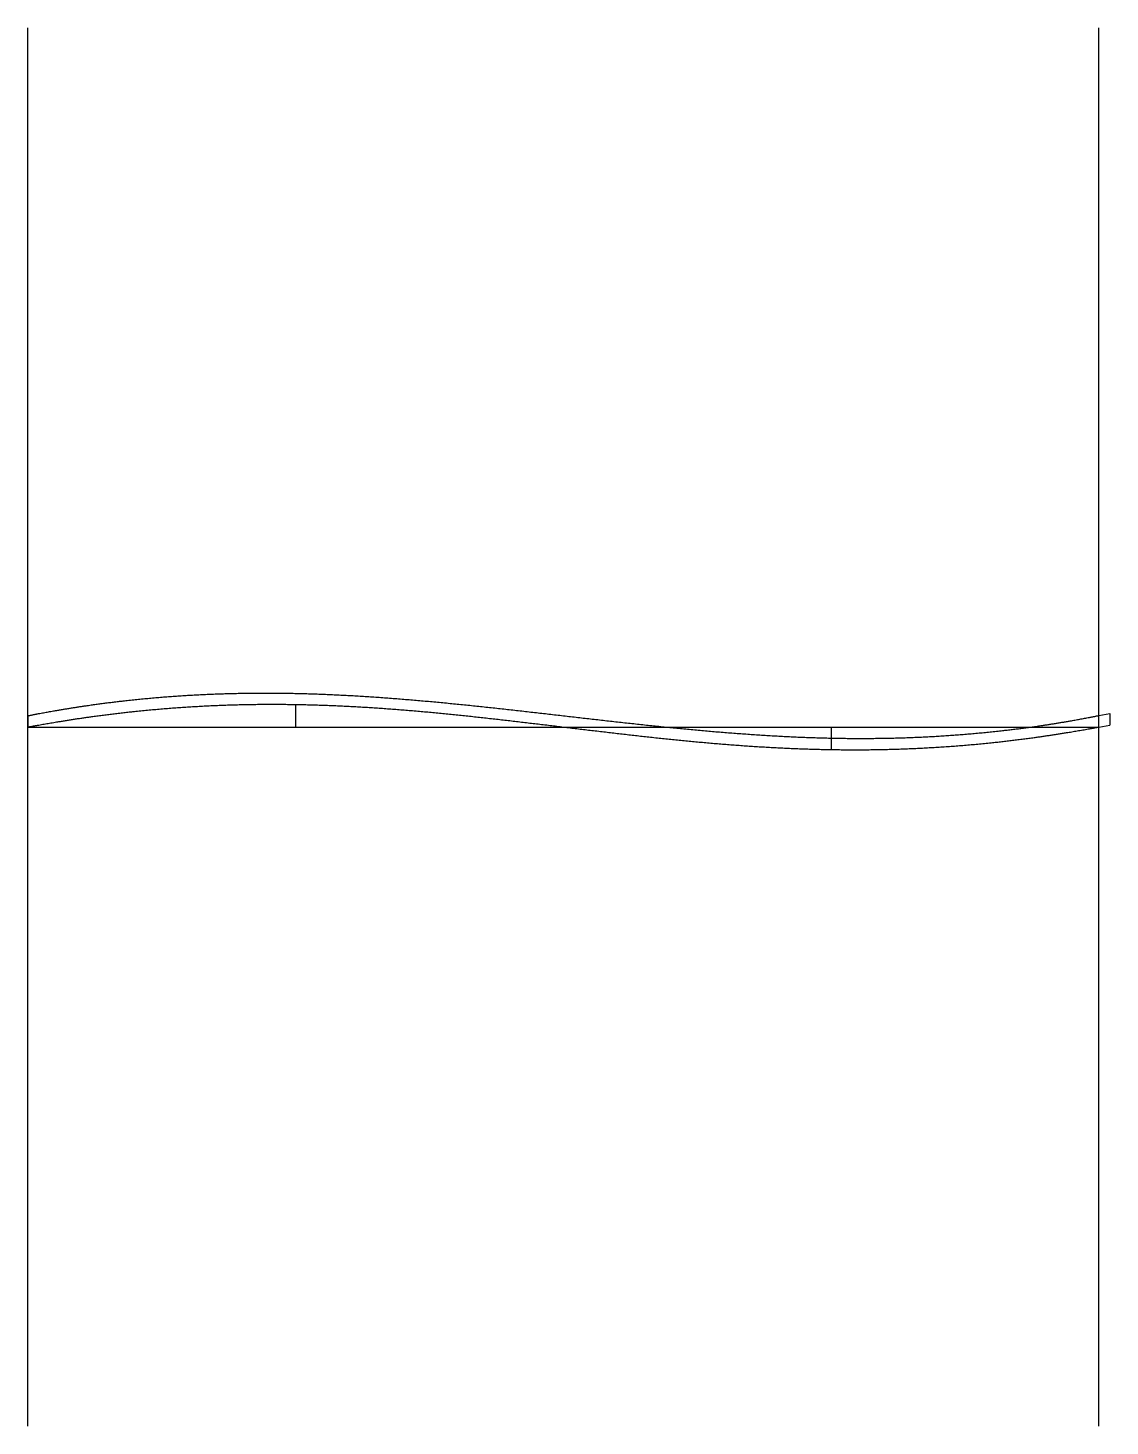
# Model space of a CAD drawing. Header units: millimetres. Extents: x -48 to 48, y -62 to 62.
import ezdxf

# ---------------------------------------------------------------- set-up
doc = ezdxf.new("R2010")
doc.units = ezdxf.units.MM
doc.layers.get('0').update_dxf_attribs({"linetype": 'CONTINUOUS'})

msp = doc.modelspace()

# ---------------------------------------------------------------- linework, layer by layer
for p, q in [((-47.5, -62), (-47.5, 62)), ((47.5, -62), (47.5, 62)), ((-23.75, 0), (-23.75, 2)), ((-47.5, 1), (-47.5, 0)), ((-47.5, 0), (0, 0)), ((0, 0), (47.5, 0)), ((23.75, 0), (23.75, -2)), ((47.5, 1.02), (48.48, 1.2)), ((47.5, 0), (48.48, 0.17)), ((48.48, 1.2), (48.48, 0.17))]:
    msp.add_line(p, q)
for points in [[(-47.5, 1), (-46.61, 1.18), (-44.81, 1.51), (-42.11, 1.96), (-38.46, 2.43), (-33.84, 2.83), (-29.15, 3.03), (-24.4, 3.04), (-19.6, 2.87), (-14.75, 2.54), (-9.85, 2.1), (-4.93, 1.57), (0, 1), (4.93, 0.43), (9.85, -0.1), (14.75, -0.54), (19.6, -0.87), (24.41, -1.04), (29.15, -1.03), (33.84, -0.82), (38.46, -0.42), (42.11, 0.05), (44.82, 0.5), (46.61, 0.84), (47.5, 1.02)], [(-47.5, 0), (-46.55, 0.18), (-44.65, 0.51), (-41.8, 0.96), (-38, 1.44), (-33.25, 1.83), (-28.5, 2.04), (-23.75, 2.04), (-19, 1.88), (-14.25, 1.55), (-9.5, 1.11), (-4.75, 0.57), (0, 0), (4.75, -0.57), (9.5, -1.11), (14.25, -1.55), (19, -1.88), (23.75, -2.04), (28.5, -2.04), (33.25, -1.83), (38, -1.44), (41.8, -0.96), (44.65, -0.51), (46.55, -0.18), (47.5, 0)]]:
    msp.add_open_spline(points, degree=5)

doc.saveas('drawing.dxf')
